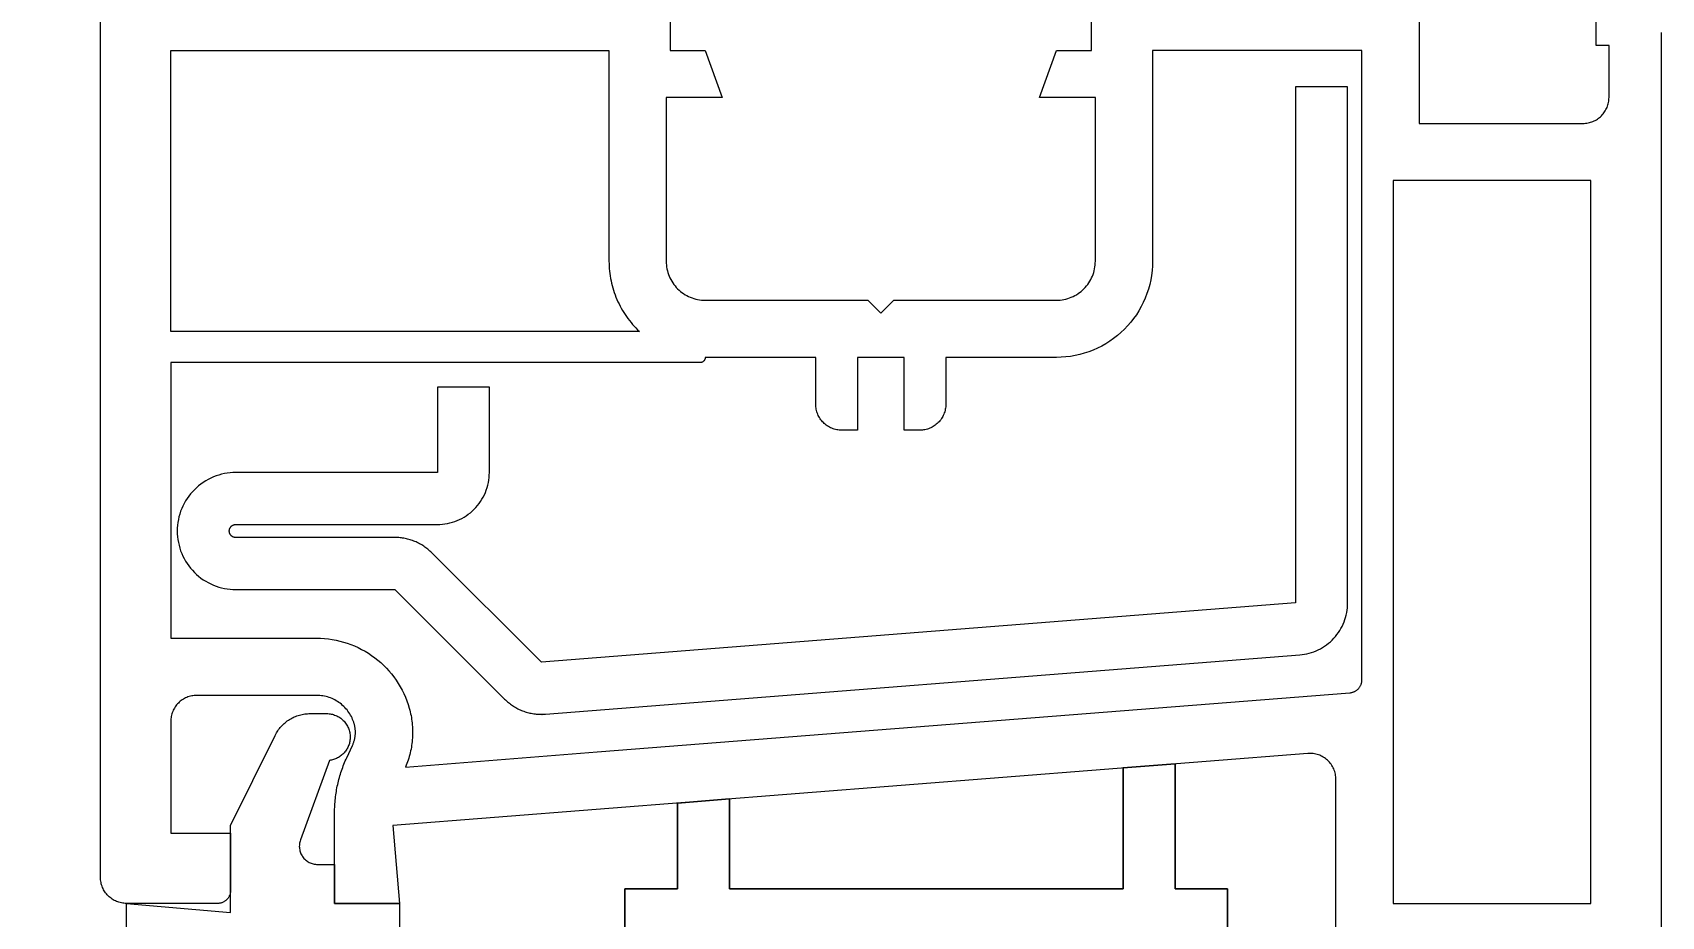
# Model space of a CAD drawing. Header units: centimetres. Extents: x 16433 to 114398, y -50094 to -12305.
# Drawn here: x 66729.38 to 66735.64, y -38608.21 to -38604.81 of the extents above; entities that cross this region are included whole.
import ezdxf

# ---------------------------------------------------------------- set-up
doc = ezdxf.new("R2010")
doc.units = ezdxf.units.CM
doc.header["$LTSCALE"] = 0.5
doc.layers.get('0').update_dxf_attribs({"linetype": 'CONTINUOUS'})
doc.layers.get('DEFPOINTS').update_dxf_attribs({"linetype": 'CONTINUOUS'})
doc.layers.add('0-Coupe A.3', color=7, linetype='CONTINUOUS')
doc.styles.add('Helvetica', font='')
doc.styles.get('Helvetica').set_extended_font_data('Helvetica')
doc.dimstyles.new('IS', dxfattribs={"dimtxt": 10.08724, "dimasz": 5.007446, "dimexe": 2, "dimexo": 10, "dimgap": 3, "dimtad": 1, "dimdec": 1, "dimtxsty": 'Helvetica', "dimblk": 'DOT', "dimblk1": 'DOT', "dimblk2": 'DOT', "dimcen": 0, "dimdle": 10, "dimazin": 0, "dimtfac": 0.8, "dimtdec": 1, "dimtix": 1, "dimtmove": 0, "dimatfit": 0, "dimldrblk": 'VW_FILLEDARROW-1', "dimfxl": 10, "dimfxlon": 1, "dimfrac": 2, "dimtolj": 1, "dimarcsym": 0})

# ---------------------------------------------------------------- blocks, each defined once
blk = doc.blocks.new('_DOT')
at = {"color": 0, "linetype": 'ByBlock', "lineweight": -2}
blk.add_line((-0.5, 0), (-1, 0), dxfattribs=at)
at = {"color": 0, "linetype": 'ByBlock', "const_width": 0.5}
blk.add_lwpolyline([(-0.25, 0, 1), (0.25, 0, 1)], format="xyb", close=True, dxfattribs=at)
blk = doc.blocks.new('*D3404')
at = {"layer": '0-Coupe A.3', "color": 0, "linetype": 'Continuous', "lineweight": -2, "transparency": 16777216}
for p, q in [((66681.6511, -38608.3763), (66669.6511, -38608.3763)), ((66671.6511, -38818.2969), (66671.6511, -38613.3838)), ((66681.6511, -38823.3044), (66669.6511, -38823.3044))]:
    blk.add_line(p, q, dxfattribs=at)
at = {"layer": 'DEFPOINTS', "color": 0, "linetype": 'Continuous', "transparency": 16777216}
for p in [(66671.6511, -38608.3763), (66750.4511, -38608.3763), (66707.1511, -38823.3044)]:
    blk.add_point(p, dxfattribs=at)
at = {"layer": '0-Coupe A.3', "color": 0, "linetype": 'Continuous', "lineweight": -2, "transparency": 16777216, "xscale": 5.007446289062499, "yscale": 5.007446289062499, "zscale": 5.007446289062499}
for p, rotation in [((66671.6511, -38608.3763), 90), ((66671.6511, -38823.3044), 270)]:
    blk.add_blockref('_DOT', p, dxfattribs=dict(at, rotation=rotation))
at = {"layer": '0-Coupe A.3', "color": 0, "linetype": 'Continuous', "lineweight": 13, "transparency": 16777216, "insert": (66664.8684, -38715.8404), "char_height": 7.56543, "attachment_point": 5, "rotation": 90, "style": 'Helvetica'}
blk.add_mtext('\\A1;215', dxfattribs=at)
blk = doc.blocks.new('VW_FILLEDARROW-1')
at = {"color": 0, "linetype": 'Continuous', "lineweight": 5, "flags": 128}
blk.add_lwpolyline([(-1.9969, 0.5351), (0, 0), (-1.9969, -0.5351)], close=True, dxfattribs=at)
blk = doc.blocks.new('Groupe-369-1')
at = {"color": 7, "linetype": 'Continuous', "lineweight": 5}
for points in [[(10410.5475, -46992.58, 0), (10410.7636, -46992.5391, 0), (10410.7661, -46992.5387, 0), (10410.7685, -46992.5384, 0), (10410.771, -46992.5382, 0), (10410.7734, -46992.5382, 0), (10410.7759, -46992.5383, 0), (10410.7783, -46992.5385, 0), (10410.7807, -46992.5388, 0), (10410.7832, -46992.5393, 0), (10410.7855, -46992.5398, 0), (10410.7879, -46992.5405, 0), (10410.7902, -46992.5413, 0), (10410.7925, -46992.5422, 0), (10410.7947, -46992.5432, 0), (10410.7969, -46992.5443, 0), (10410.7991, -46992.5456, 0), (10410.8011, -46992.5469, 0), (10410.8031, -46992.5483, 0), (10410.805, -46992.5499, 0), (10410.8069, -46992.5515, 0), (10410.8086, -46992.5532, 0), (10410.8103, -46992.555, 0), (10410.8119, -46992.5568, 0), (10410.8134, -46992.5588, 0), (10410.8148, -46992.5608, 0), (10410.8161, -46992.5629, 0), (10410.8173, -46992.565, 0), (10410.8183, -46992.5672, 0), (10410.8193, -46992.5695, 0), (10410.8202, -46992.5718, 0), (10410.8209, -46992.5741, 0), (10410.8216, -46992.5765, 0), (10410.8221, -46992.5789, 0), (10410.8872, -46992.9228, 0), (10410.888, -46992.9276, 0), (10410.8886, -46992.9325, 0), (10410.8889, -46992.9374, 0), (10410.8889, -46992.9423, 0), (10410.8888, -46992.9472, 0), (10410.8884, -46992.9521, 0), (10410.8877, -46992.957, 0), (10410.8868, -46992.9618, 0), (10410.8857, -46992.9666, 0), (10410.8844, -46992.9713, 0), (10410.8828, -46992.976, 0), (10410.881, -46992.9805, 0), (10410.879, -46992.985, 0), (10410.8767, -46992.9893, 0), (10410.8742, -46992.9936, 0), (10410.8716, -46992.9977, 0), (10410.8687, -46993.0017, 0), (10410.8657, -46993.0055, 0), (10410.8624, -46993.0092, 0), (10410.859, -46993.0128, 0), (10410.8554, -46993.0161, 0), (10410.8517, -46993.0193, 0), (10410.8478, -46993.0223, 0), (10410.8437, -46993.0251, 0), (10410.8396, -46993.0276, 0), (10410.8353, -46993.03, 0), (10410.8309, -46993.0322, 0), (10410.8264, -46993.0341, 0), (10410.8218, -46993.0359, 0), (10410.8171, -46993.0374, 0), (10410.8124, -46993.0386, 0), (10410.8076, -46993.0397, 0), (10405.6984, -46994.0072, 0)], [(10407.0594, -46991.5205, 0), (10407.2756, -46991.4796, 0), (10407.2506, -46991.3475, 0), (10407.4152, -46991.2496, 0), (10407.4552, -46991.4608, 0), (10408.0742, -46991.3436, 0), (10408.0814, -46991.3421, 0), (10408.0886, -46991.3402, 0), (10408.0956, -46991.3379, 0), (10408.1025, -46991.3353, 0), (10408.1092, -46991.3324, 0), (10408.1158, -46991.3292, 0), (10408.1223, -46991.3256, 0), (10408.1285, -46991.3217, 0), (10408.1346, -46991.3175, 0), (10408.1404, -46991.3131, 0), (10408.146, -46991.3083, 0), (10408.1514, -46991.3033, 0), (10408.1565, -46991.298, 0), (10408.1614, -46991.2925, 0), (10408.166, -46991.2867, 0), (10408.1703, -46991.2807, 0), (10408.1743, -46991.2745, 0), (10408.178, -46991.2682, 0), (10408.1813, -46991.2616, 0), (10408.1844, -46991.2549, 0), (10408.1871, -46991.2481, 0), (10408.1895, -46991.2411, 0), (10408.1915, -46991.234, 0), (10408.1932, -46991.2269, 0), (10408.1945, -46991.2196, 0), (10408.1955, -46991.2123, 0), (10408.1961, -46991.205, 0), (10408.1963, -46991.1976, 0), (10408.1962, -46991.1903, 0), (10408.1957, -46991.1829, 0), (10408.1949, -46991.1756, 0), (10408.1937, -46991.1683, 0), (10408.0774, -46990.5542, 0), (10408.1172, -46990.4958, 0), (10408.0588, -46990.456, 0), (10407.9425, -46989.8419, 0), (10407.941, -46989.8347, 0), (10407.9391, -46989.8276, 0), (10407.9368, -46989.8206, 0), (10407.9342, -46989.8137, 0), (10407.9313, -46989.8069, 0), (10407.9281, -46989.8003, 0), (10407.9245, -46989.7939, 0), (10407.9206, -46989.7876, 0), (10407.9164, -46989.7816, 0), (10407.912, -46989.7757, 0), (10407.9072, -46989.7701, 0), (10407.9022, -46989.7647, 0), (10407.8969, -46989.7596, 0), (10407.8914, -46989.7547, 0), (10407.8856, -46989.7502, 0), (10407.8796, -46989.7459, 0), (10407.8734, -46989.7419, 0), (10407.8671, -46989.7382, 0), (10407.8605, -46989.7348, 0), (10407.8538, -46989.7318, 0), (10407.847, -46989.7291, 0), (10407.84, -46989.7267, 0), (10407.8329, -46989.7247, 0), (10407.8257, -46989.723, 0), (10407.8185, -46989.7217, 0), (10407.8112, -46989.7207, 0), (10407.8039, -46989.7201, 0), (10407.7965, -46989.7198, 0), (10407.7892, -46989.7199, 0), (10407.7818, -46989.7204, 0), (10407.7745, -46989.7212, 0), (10407.7672, -46989.7224, 0), (10407.1482, -46989.8397, 0), (10407.1882, -46990.0509, 0), (10406.9992, -46990.02, 0), (10406.9742, -46989.8879, 0), (10406.758, -46989.9288, 0)], [(10406.6218, -46988.6722, 0), (10407.0148, -46988.5978, 0), (10406.8976, -46987.9788, 0), (10406.8966, -46987.974, 0), (10406.8953, -46987.9693, 0), (10406.8938, -46987.9646, 0), (10406.8921, -46987.96, 0), (10406.8901, -46987.9555, 0), (10406.888, -46987.9511, 0), (10406.8856, -46987.9468, 0), (10406.883, -46987.9426, 0), (10406.8802, -46987.9386, 0), (10406.8772, -46987.9347, 0), (10406.8741, -46987.9309, 0), (10406.8707, -46987.9274, 0), (10406.8672, -46987.9239, 0), (10406.8635, -46987.9207, 0), (10406.8596, -46987.9176, 0), (10406.8557, -46987.9148, 0), (10406.8515, -46987.9121, 0), (10406.8473, -46987.9097, 0), (10406.8429, -46987.9074, 0), (10406.8385, -46987.9054, 0), (10406.8339, -46987.9036, 0), (10406.8292, -46987.902, 0), (10406.8245, -46987.9006, 0), (10406.8198, -46987.8995, 0), (10406.8149, -46987.8986, 0), (10406.8101, -46987.898, 0), (10406.8052, -46987.8976, 0), (10406.8003, -46987.8974, 0), (10406.7954, -46987.8975, 0), (10406.7905, -46987.8978, 0), (10406.7856, -46987.8984, 0), (10406.7807, -46987.8992, 0), (10406.5842, -46987.9364, 0), (10406.5935, -46987.9855, 0), (10406.4462, -46988.0134, 0)], [(10406.4979, -46987.7492, 0), (10407.333, -46987.591, 0), (10411.2746, -46986.8446, 0)], [(10411.0536, -46988.1586, 0), (10409.5531, -46988.4428, 0), (10409.5481, -46988.4439, 0), (10409.5431, -46988.4452, 0), (10409.5382, -46988.4468, 0), (10409.5334, -46988.4487, 0), (10409.5287, -46988.4508, 0), (10409.5241, -46988.4531, 0), (10409.5196, -46988.4557, 0), (10409.5153, -46988.4585, 0), (10409.5111, -46988.4615, 0), (10409.5071, -46988.4647, 0), (10409.5032, -46988.4682, 0), (10409.4996, -46988.4718, 0), (10409.4961, -46988.4756, 0), (10409.4928, -46988.4796, 0), (10409.4898, -46988.4837, 0), (10409.4869, -46988.488, 0), (10409.4843, -46988.4925, 0), (10409.4819, -46988.497, 0), (10409.4798, -46988.5017, 0), (10409.4779, -46988.5065, 0), (10409.4762, -46988.5114, 0), (10409.4748, -46988.5163, 0), (10409.4737, -46988.5214, 0), (10409.4728, -46988.5264, 0), (10409.4722, -46988.5316, 0), (10409.4718, -46988.5367, 0), (10409.4717, -46988.5418, 0), (10409.4719, -46988.547, 0), (10409.4723, -46988.5521, 0), (10409.473, -46988.5572, 0), (10409.474, -46988.5623, 0), (10409.4752, -46988.5673, 0), (10410.402, -46991.9727, 0), (10410.6918, -46991.8911, 0), (10410.7383, -46992.1368, 0), (10410.3953, -46992.2017, 0), (10410.3886, -46992.203, 0), (10410.3819, -46992.2041, 0), (10410.3751, -46992.2051, 0), (10410.3684, -46992.2061, 0), (10410.3616, -46992.2069, 0), (10410.3548, -46992.2077, 0), (10410.348, -46992.2084, 0), (10410.3413, -46992.2089, 0), (10410.3345, -46992.2094, 0), (10410.3277, -46992.2098, 0), (10410.3208, -46992.2101, 0), (10410.314, -46992.2103, 0), (10410.3072, -46992.2104, 0), (10410.3004, -46992.2105, 0), (10410.2936, -46992.2104, 0), (10410.2868, -46992.2102, 0), (10410.2799, -46992.21, 0), (10410.2731, -46992.2096, 0), (10410.2663, -46992.2092, 0), (10410.2595, -46992.2086, 0), (10410.2527, -46992.208, 0), (10410.246, -46992.2073, 0), (10410.2392, -46992.2065, 0), (10410.2324, -46992.2056, 0), (10410.2257, -46992.2046, 0), (10410.219, -46992.2035, 0), (10410.2123, -46992.2023, 0), (10410.2056, -46992.201, 0), (10410.1989, -46992.1997, 0), (10410.1922, -46992.1982, 0), (10410.1856, -46992.1967, 0), (10410.179, -46992.195, 0), (10410.1287, -46992.1822, 0), (10410.1261, -46992.1816, 0), (10410.1235, -46992.181, 0), (10410.1209, -46992.1805, 0), (10410.1183, -46992.1801, 0), (10410.1156, -46992.1797, 0), (10410.113, -46992.1793, 0), (10410.1103, -46992.1791, 0), (10410.1077, -46992.1788, 0), (10410.105, -46992.1787, 0), (10410.1023, -46992.1786, 0), (10410.0997, -46992.1785, 0), (10410.097, -46992.1785, 0), (10410.0943, -46992.1786, 0), (10410.0916, -46992.1788, 0), (10410.089, -46992.179, 0), (10410.0863, -46992.1792, 0), (10410.0837, -46992.1795, 0), (10410.081, -46992.1799, 0), (10410.0784, -46992.1803, 0), (10410.0758, -46992.1808, 0), (10410.0732, -46992.1814, 0), (10410.0706, -46992.182, 0), (10410.068, -46992.1826, 0), (10410.0654, -46992.1834, 0), (10410.0629, -46992.1841, 0), (10410.0603, -46992.185, 0), (10410.0578, -46992.1859, 0), (10410.0553, -46992.1868, 0), (10410.0528, -46992.1878, 0), (10410.0504, -46992.1889, 0), (10410.048, -46992.19, 0), (10410.0455, -46992.1912, 0), (10410.0402, -46992.194, 0), (10410.0349, -46992.197, 0), (10410.0298, -46992.2003, 0), (10410.0248, -46992.2037, 0), (10410.0199, -46992.2073, 0), (10410.0152, -46992.2112, 0), (10410.0107, -46992.2152, 0), (10410.0063, -46992.2194, 0), (10410.0021, -46992.2238, 0), (10409.9981, -46992.2284, 0), (10409.9943, -46992.2331, 0), (10409.9906, -46992.2379, 0), (10409.9872, -46992.2429, 0), (10409.984, -46992.2481, 0), (10409.9809, -46992.2533, 0), (10409.9781, -46992.2587, 0), (10409.9755, -46992.2642, 0), (10409.9732, -46992.2698, 0), (10409.9711, -46992.2755, 0), (10409.9691, -46992.2813, 0), (10409.9675, -46992.2871, 0), (10409.9661, -46992.293, 0), (10409.9649, -46992.2989, 0), (10409.9639, -46992.3049, 0), (10409.9632, -46992.311, 0), (10409.9627, -46992.317, 0), (10409.9625, -46992.3231, 0), (10409.9626, -46992.3292, 0), (10409.9628, -46992.3352, 0), (10409.9634, -46992.3413, 0), (10409.9641, -46992.3473, 0), (10409.9651, -46992.3533, 0), (10410.0509, -46992.8064, 0), (10410.052, -46992.8112, 0), (10410.0532, -46992.8159, 0), (10410.0547, -46992.8206, 0), (10410.0565, -46992.8252, 0), (10410.0584, -46992.8297, 0), (10410.0606, -46992.8341, 0), (10410.0629, -46992.8384, 0), (10410.0655, -46992.8425, 0), (10410.0683, -46992.8466, 0), (10410.0713, -46992.8505, 0), (10410.0745, -46992.8542, 0), (10410.0778, -46992.8578, 0), (10410.0814, -46992.8612, 0), (10410.085, -46992.8645, 0), (10410.0889, -46992.8675, 0), (10410.0929, -46992.8704, 0), (10410.097, -46992.8731, 0), (10410.1012, -46992.8755, 0), (10410.1056, -46992.8778, 0), (10410.1101, -46992.8798, 0), (10410.1146, -46992.8816, 0), (10410.1193, -46992.8832, 0), (10410.124, -46992.8845, 0), (10410.1288, -46992.8857, 0), (10410.1336, -46992.8865, 0), (10410.1385, -46992.8872, 0), (10410.1434, -46992.8876, 0), (10410.1483, -46992.8878, 0), (10410.1532, -46992.8877, 0), (10410.1581, -46992.8874, 0), (10410.163, -46992.8868, 0), (10410.1678, -46992.886, 0), (10410.5903, -46992.806, 0), (10410.5475, -46992.58, 0)], [(10408.5873, -46990.5595, 0), (10408.5881, -46990.5643, 0), (10408.5886, -46990.5692, 0), (10408.589, -46990.5741, 0), (10408.589, -46990.579, 0), (10408.5889, -46990.5839, 0), (10408.5885, -46990.5888, 0), (10408.5878, -46990.5937, 0), (10408.5869, -46990.5985, 0), (10408.5858, -46990.6033, 0), (10408.5845, -46990.608, 0), (10408.5829, -46990.6126, 0), (10408.5811, -46990.6172, 0), (10408.579, -46990.6217, 0), (10408.5768, -46990.626, 0), (10408.5743, -46990.6303, 0), (10408.5717, -46990.6344, 0), (10408.5688, -46990.6384, 0), (10408.5658, -46990.6422, 0), (10408.5625, -46990.6459, 0), (10408.5591, -46990.6494, 0), (10408.5555, -46990.6528, 0), (10408.5518, -46990.656, 0), (10408.5479, -46990.6589, 0), (10408.5438, -46990.6617, 0), (10408.5397, -46990.6643, 0), (10408.5354, -46990.6667, 0), (10408.531, -46990.6689, 0), (10408.5265, -46990.6708, 0), (10408.5219, -46990.6725, 0), (10408.5172, -46990.674, 0), (10408.5124, -46990.6753, 0), (10408.5076, -46990.6763, 0), (10408.3308, -46990.7098, 0), (10408.4099, -46991.1274, 0), (10408.4108, -46991.1272, 0), (10408.4118, -46991.1271, 0), (10408.4128, -46991.1271, 0), (10408.4138, -46991.127, 0), (10408.4148, -46991.1271, 0), (10408.4157, -46991.1272, 0), (10408.4167, -46991.1273, 0), (10408.4177, -46991.1275, 0), (10408.4186, -46991.1277, 0), (10408.4196, -46991.128, 0), (10408.4205, -46991.1283, 0), (10408.4214, -46991.1286, 0), (10408.4223, -46991.129, 0), (10408.4232, -46991.1295, 0), (10408.424, -46991.13, 0), (10408.4249, -46991.1305, 0), (10408.4257, -46991.1311, 0), (10408.4264, -46991.1317, 0), (10408.4272, -46991.1324, 0), (10408.4279, -46991.133, 0), (10408.4285, -46991.1338, 0), (10408.4292, -46991.1345, 0), (10408.4298, -46991.1353, 0), (10408.4303, -46991.1361, 0), (10408.4308, -46991.1369, 0), (10408.4313, -46991.1378, 0), (10408.4317, -46991.1387, 0), (10408.4321, -46991.1396, 0), (10408.4325, -46991.1405, 0), (10408.4328, -46991.1414, 0), (10408.433, -46991.1424, 0), (10408.4332, -46991.1433, 0), (10408.8119, -46993.1428, 0), (10409.8534, -46992.9456, 0), (10409.8255, -46992.7982, 0), (10409.7957, -46992.641, 0), (10409.749, -46992.3942, 0), (10409.7465, -46992.3795, 0), (10409.7446, -46992.3646, 0), (10409.7433, -46992.3497, 0), (10409.7426, -46992.3347, 0), (10409.7426, -46992.3197, 0), (10409.7431, -46992.3048, 0), (10409.7442, -46992.2898, 0), (10409.746, -46992.275, 0), (10409.7483, -46992.2602, 0), (10409.7512, -46992.2455, 0), (10409.7548, -46992.2309, 0), (10409.7589, -46992.2165, 0), (10409.7636, -46992.2023, 0), (10409.7688, -46992.1883, 0), (10409.7747, -46992.1745, 0), (10409.781, -46992.161, 0), (10409.788, -46992.1477, 0), (10409.7954, -46992.1347, 0), (10409.8034, -46992.122, 0), (10409.8119, -46992.1097, 0), (10409.8209, -46992.0977, 0), (10409.8303, -46992.0861, 0), (10409.8402, -46992.0749, 0), (10409.8506, -46992.0641, 0), (10409.8614, -46992.0537, 0), (10409.8726, -46992.0437, 0), (10409.8842, -46992.0342, 0), (10409.8961, -46992.0252, 0), (10409.9084, -46992.0167, 0), (10409.9211, -46992.0087, 0), (10409.9341, -46992.0012, 0), (10409.9473, -46991.9943, 0), (10409.9538, -46991.9911, 0), (10409.9604, -46991.9881, 0), (10409.967, -46991.9852, 0), (10409.9737, -46991.9825, 0), (10409.9804, -46991.9799, 0), (10409.9872, -46991.9775, 0), (10409.9941, -46991.9752, 0), (10410.001, -46991.973, 0), (10410.0079, -46991.971, 0), (10410.0149, -46991.9691, 0), (10410.0219, -46991.9674, 0), (10410.0289, -46991.9659, 0), (10410.036, -46991.9644, 0), (10410.0431, -46991.9632, 0), (10410.0503, -46991.9621, 0), (10410.0574, -46991.9611, 0), (10410.0646, -46991.9603, 0), (10410.0718, -46991.9596, 0), (10410.079, -46991.9591, 0), (10410.0862, -46991.9588, 0), (10410.0934, -46991.9586, 0), (10410.1006, -46991.9585, 0), (10410.1078, -46991.9586, 0), (10410.1151, -46991.9589, 0), (10410.1223, -46991.9593, 0), (10410.1295, -46991.9599, 0), (10410.1366, -46991.9606, 0), (10410.1438, -46991.9615, 0), (10410.151, -46991.9625, 0), (10410.1581, -46991.9637, 0), (10410.1652, -46991.965, 0), (10410.1723, -46991.9665, 0), (10409.978, -46991.2528, 0), (10409.2158, -46988.4518, 0), (10409.2151, -46988.4496, 0), (10409.2143, -46988.4474, 0), (10409.2135, -46988.4452, 0), (10409.2125, -46988.4431, 0), (10409.2114, -46988.441, 0), (10409.2103, -46988.439, 0), (10409.209, -46988.437, 0), (10409.2077, -46988.4351, 0), (10409.2062, -46988.4333, 0), (10409.2047, -46988.4315, 0), (10409.2031, -46988.4298, 0), (10409.2014, -46988.4282, 0), (10409.1997, -46988.4266, 0), (10409.1979, -46988.4252, 0), (10409.196, -46988.4238, 0), (10409.194, -46988.4225, 0), (10409.192, -46988.4213, 0), (10409.19, -46988.4202, 0), (10409.1879, -46988.4192, 0), (10409.1857, -46988.4184, 0), (10409.1835, -46988.4176, 0), (10409.1813, -46988.4169, 0), (10409.1791, -46988.4163, 0), (10409.1768, -46988.4158, 0), (10409.1745, -46988.4154, 0), (10409.1722, -46988.4151, 0), (10409.1698, -46988.415, 0), (10409.1675, -46988.4149, 0), (10409.1652, -46988.415, 0), (10409.1628, -46988.4151, 0), (10409.1605, -46988.4154, 0), (10409.1582, -46988.4158, 0), (10407.7337, -46988.6856, 0), (10406.7806, -46988.8661, 0), (10406.9304, -46989.657, 0), (10407.7263, -46989.5063, 0), (10407.7442, -46989.5033, 0), (10407.7623, -46989.5013, 0), (10407.7804, -46989.5001, 0), (10407.7985, -46989.4998, 0), (10407.8167, -46989.5004, 0), (10407.8348, -46989.502, 0), (10407.8528, -46989.5043, 0), (10407.8706, -46989.5076, 0), (10407.8883, -46989.5118, 0), (10407.9058, -46989.5168, 0), (10407.923, -46989.5226, 0), (10407.9399, -46989.5293, 0), (10407.9564, -46989.5368, 0), (10407.9725, -46989.5451, 0), (10407.9883, -46989.5542, 0), (10408.0035, -46989.5641, 0), (10408.0183, -46989.5747, 0), (10408.0325, -46989.586, 0), (10408.0461, -46989.598, 0), (10408.0592, -46989.6106, 0), (10408.0716, -46989.6239, 0), (10408.0833, -46989.6377, 0), (10408.0943, -46989.6522, 0), (10408.1047, -46989.6671, 0), (10408.1142, -46989.6825, 0), (10408.123, -46989.6984, 0), (10408.1311, -46989.7147, 0), (10408.1383, -46989.7314, 0), (10408.1446, -46989.7484, 0), (10408.1502, -46989.7657, 0), (10408.1549, -46989.7832, 0), (10408.1587, -46989.801, 0), (10408.2378, -46990.2186, 0), (10408.4146, -46990.1851, 0), (10408.4195, -46990.1843, 0), (10408.4243, -46990.1837, 0), (10408.4292, -46990.1834, 0), (10408.4341, -46990.1833, 0), (10408.439, -46990.1835, 0), (10408.4439, -46990.1839, 0), (10408.4488, -46990.1845, 0), (10408.4536, -46990.1854, 0), (10408.4584, -46990.1865, 0), (10408.4631, -46990.1879, 0), (10408.4678, -46990.1895, 0), (10408.4723, -46990.1913, 0), (10408.4768, -46990.1933, 0), (10408.4812, -46990.1956, 0), (10408.4854, -46990.198, 0), (10408.4895, -46990.2007, 0), (10408.4935, -46990.2035, 0), (10408.4974, -46990.2066, 0), (10408.5011, -46990.2098, 0), (10408.5046, -46990.2133, 0), (10408.5079, -46990.2168, 0), (10408.5111, -46990.2206, 0), (10408.5141, -46990.2245, 0), (10408.5169, -46990.2285, 0), (10408.5195, -46990.2327, 0), (10408.5218, -46990.237, 0), (10408.524, -46990.2414, 0), (10408.526, -46990.2459, 0), (10408.5277, -46990.2505, 0), (10408.5292, -46990.2552, 0), (10408.5304, -46990.2599, 0), (10408.5315, -46990.2647, 0), (10408.5426, -46990.3237, 0), (10408.2675, -46990.3758, 0), (10408.301, -46990.5526, 0), (10408.5761, -46990.5005, 0), (10408.5873, -46990.5595, 0)], [(10409.8723, -46991.4757, 0), (10409.1085, -46988.6688, 0), (10409.1058, -46988.6598, 0), (10409.1027, -46988.651, 0), (10409.0992, -46988.6424, 0), (10409.0954, -46988.6339, 0), (10409.0911, -46988.6256, 0), (10409.0864, -46988.6175, 0), (10409.0814, -46988.6097, 0), (10409.076, -46988.6021, 0), (10409.0703, -46988.5947, 0), (10409.0642, -46988.5876, 0), (10409.0578, -46988.5808, 0), (10409.0511, -46988.5744, 0), (10409.0441, -46988.5682, 0), (10409.0369, -46988.5624, 0), (10409.0293, -46988.5569, 0), (10409.0215, -46988.5517, 0), (10409.0135, -46988.547, 0), (10409.0053, -46988.5426, 0), (10408.9969, -46988.5386, 0), (10408.9882, -46988.535, 0), (10408.9795, -46988.5318, 0), (10408.9706, -46988.529, 0), (10408.9616, -46988.5267, 0), (10408.9524, -46988.5247, 0), (10408.9432, -46988.5232, 0), (10408.934, -46988.5222, 0), (10408.9247, -46988.5215, 0), (10408.9153, -46988.5213, 0), (10408.906, -46988.5215, 0), (10408.8967, -46988.5222, 0), (10408.8875, -46988.5233, 0), (10408.8783, -46988.5248, 0), (10406.9278, -46988.8942, 0), (10406.965, -46989.0907, 0), (10408.9155, -46988.7213, 0), (10409.6793, -46991.5282, 0), (10409.3437, -46992.0207, 0), (10409.341, -46992.0248, 0), (10409.3384, -46992.0289, 0), (10409.3358, -46992.0331, 0), (10409.3334, -46992.0374, 0), (10409.3311, -46992.0417, 0), (10409.3289, -46992.0461, 0), (10409.3269, -46992.0506, 0), (10409.3249, -46992.0551, 0), (10409.323, -46992.0596, 0), (10409.3213, -46992.0642, 0), (10409.3196, -46992.0688, 0), (10409.3181, -46992.0735, 0), (10409.3167, -46992.0782, 0), (10409.3154, -46992.0829, 0), (10409.3142, -46992.0877, 0), (10409.3132, -46992.0925, 0), (10409.3122, -46992.0973, 0), (10409.3114, -46992.1021, 0), (10409.3107, -46992.107, 0), (10409.3101, -46992.1119, 0), (10409.3096, -46992.1168, 0), (10409.3093, -46992.1217, 0), (10409.3091, -46992.1266, 0), (10409.309, -46992.1315, 0), (10409.309, -46992.1364, 0), (10409.3091, -46992.1413, 0), (10409.3094, -46992.1462, 0), (10409.3097, -46992.1511, 0), (10409.3102, -46992.156, 0), (10409.3108, -46992.1608, 0), (10409.3116, -46992.1657, 0), (10409.3124, -46992.1705, 0), (10409.4263, -46992.772, 0), (10409.4265, -46992.7732, 0), (10409.4267, -46992.7744, 0), (10409.4268, -46992.7756, 0), (10409.4268, -46992.7769, 0), (10409.4267, -46992.7781, 0), (10409.4266, -46992.7793, 0), (10409.4265, -46992.7805, 0), (10409.4263, -46992.7817, 0), (10409.426, -46992.7829, 0), (10409.4256, -46992.7841, 0), (10409.4252, -46992.7853, 0), (10409.4248, -46992.7864, 0), (10409.4243, -46992.7875, 0), (10409.4237, -46992.7886, 0), (10409.4231, -46992.7897, 0), (10409.4224, -46992.7907, 0), (10409.4217, -46992.7917, 0), (10409.421, -46992.7927, 0), (10409.4201, -46992.7936, 0), (10409.4193, -46992.7945, 0), (10409.4184, -46992.7953, 0), (10409.4175, -46992.7961, 0), (10409.4165, -46992.7969, 0), (10409.4155, -46992.7975, 0), (10409.4144, -46992.7982, 0), (10409.4134, -46992.7988, 0), (10409.4123, -46992.7993, 0), (10409.4111, -46992.7998, 0), (10409.41, -46992.8002, 0), (10409.4088, -46992.8006, 0), (10409.4076, -46992.8009, 0), (10409.4064, -46992.8012, 0), (10409.4052, -46992.8014, 0), (10409.404, -46992.8015, 0), (10409.4028, -46992.8016, 0), (10409.4015, -46992.8016, 0), (10409.4003, -46992.8016, 0), (10409.3991, -46992.8015, 0), (10409.3979, -46992.8013, 0), (10409.3967, -46992.8011, 0), (10409.3955, -46992.8008, 0), (10409.3943, -46992.8005, 0), (10409.3931, -46992.8001, 0), (10409.392, -46992.7996, 0), (10409.3909, -46992.7991, 0), (10409.3898, -46992.7986, 0), (10409.3887, -46992.798, 0), (10409.3877, -46992.7973, 0), (10409.3867, -46992.7966, 0), (10409.3857, -46992.7958, 0), (10409.3848, -46992.795, 0), (10409.3839, -46992.7941, 0), (10409.3831, -46992.7933, 0), (10409.3823, -46992.7923, 0), (10409.3816, -46992.7913, 0), (10409.3809, -46992.7903, 0), (10409.3802, -46992.7893, 0), (10409.3796, -46992.7882, 0), (10409.3791, -46992.7871, 0), (10409.3786, -46992.786, 0), (10409.3782, -46992.7848, 0), (10409.3778, -46992.7837, 0), (10409.3775, -46992.7825, 0), (10409.3772, -46992.7813, 0), (10409.233, -46992.0198, 0), (10409.2309, -46992.0102, 0), (10409.2284, -46992.0007, 0), (10409.2254, -46991.9914, 0), (10409.222, -46991.9822, 0), (10409.2181, -46991.9732, 0), (10409.2137, -46991.9644, 0), (10409.209, -46991.9558, 0), (10409.2038, -46991.9475, 0), (10409.1982, -46991.9394, 0), (10409.1923, -46991.9316, 0), (10409.1859, -46991.9241, 0), (10409.1792, -46991.9169, 0), (10409.1722, -46991.9101, 0), (10409.1648, -46991.9036, 0), (10409.1571, -46991.8975, 0), (10409.1491, -46991.8918, 0), (10409.1409, -46991.8864, 0), (10409.1324, -46991.8815, 0), (10409.1237, -46991.877, 0), (10409.1147, -46991.873, 0), (10409.1056, -46991.8694, 0), (10409.0963, -46991.8662, 0), (10409.0869, -46991.8635, 0), (10409.0773, -46991.8612, 0), (10409.0677, -46991.8595, 0), (10409.0579, -46991.8582, 0), (10409.0482, -46991.8574, 0), (10409.0383, -46991.857, 0), (10409.0285, -46991.8572, 0), (10409.0187, -46991.8578, 0), (10409.009, -46991.8589, 0), (10408.9993, -46991.8605, 0), (10408.6766, -46991.9216, 0), (10408.7138, -46992.1181, 0), (10409.0365, -46992.057, 0), (10409.1807, -46992.8185, 0), (10409.183, -46992.8293, 0), (10409.1859, -46992.84, 0), (10409.1892, -46992.8505, 0), (10409.1931, -46992.8608, 0), (10409.1975, -46992.871, 0), (10409.2024, -46992.8809, 0), (10409.2077, -46992.8905, 0), (10409.2136, -46992.8999, 0), (10409.2198, -46992.909, 0), (10409.2265, -46992.9178, 0), (10409.2337, -46992.9262, 0), (10409.2412, -46992.9343, 0), (10409.2492, -46992.942, 0), (10409.2574, -46992.9492, 0), (10409.2661, -46992.9561, 0), (10409.2751, -46992.9626, 0), (10409.2843, -46992.9686, 0), (10409.2939, -46992.9741, 0), (10409.3037, -46992.9791, 0), (10409.3138, -46992.9837, 0), (10409.324, -46992.9878, 0), (10409.3345, -46992.9913, 0), (10409.3451, -46992.9944, 0), (10409.3559, -46992.9969, 0), (10409.3667, -46992.9989, 0), (10409.3777, -46993.0003, 0), (10409.3887, -46993.0013, 0), (10409.3997, -46993.0016, 0), (10409.4108, -46993.0015, 0), (10409.4218, -46993.0007, 0), (10409.4327, -46992.9995, 0), (10409.4436, -46992.9977, 0), (10409.4544, -46992.9954, 0), (10409.4651, -46992.9925, 0), (10409.4756, -46992.9892, 0), (10409.486, -46992.9853, 0), (10409.4961, -46992.9809, 0), (10409.506, -46992.976, 0), (10409.5157, -46992.9707, 0), (10409.5251, -46992.9649, 0), (10409.5341, -46992.9586, 0), (10409.5429, -46992.9519, 0), (10409.5513, -46992.9447, 0), (10409.5594, -46992.9372, 0), (10409.5671, -46992.9293, 0), (10409.5744, -46992.921, 0), (10409.5813, -46992.9123, 0), (10409.5877, -46992.9034, 0), (10409.5937, -46992.8941, 0), (10409.5992, -46992.8845, 0), (10409.6043, -46992.8747, 0), (10409.6089, -46992.8646, 0), (10409.6129, -46992.8544, 0), (10409.6165, -46992.8439, 0), (10409.6195, -46992.8333, 0), (10409.622, -46992.8226, 0), (10409.624, -46992.8117, 0), (10409.6255, -46992.8007, 0), (10409.6264, -46992.7897, 0), (10409.6268, -46992.7787, 0), (10409.6266, -46992.7677, 0), (10409.6259, -46992.7566, 0), (10409.6246, -46992.7457, 0), (10409.6229, -46992.7348, 0), (10409.5089, -46992.1333, 0), (10409.8446, -46991.6408, 0), (10409.8473, -46991.6367, 0), (10409.8499, -46991.6326, 0), (10409.8524, -46991.6284, 0), (10409.8548, -46991.6241, 0), (10409.8571, -46991.6197, 0), (10409.8593, -46991.6154, 0), (10409.8614, -46991.6109, 0), (10409.8634, -46991.6064, 0), (10409.8653, -46991.6019, 0), (10409.867, -46991.5973, 0), (10409.8686, -46991.5927, 0), (10409.8702, -46991.588, 0), (10409.8716, -46991.5833, 0), (10409.8729, -46991.5786, 0), (10409.8741, -46991.5738, 0), (10409.8751, -46991.569, 0), (10409.8761, -46991.5642, 0), (10409.8769, -46991.5594, 0), (10409.8776, -46991.5545, 0), (10409.8782, -46991.5496, 0), (10409.8786, -46991.5447, 0), (10409.879, -46991.5398, 0), (10409.8792, -46991.5349, 0), (10409.8793, -46991.53, 0), (10409.8793, -46991.5251, 0), (10409.8792, -46991.5202, 0), (10409.8789, -46991.5153, 0), (10409.8785, -46991.5104, 0), (10409.878, -46991.5055, 0), (10409.8774, -46991.5007, 0), (10409.8767, -46991.4958, 0), (10409.8758, -46991.491, 0), (10409.8757, -46991.4905, 0), (10409.8756, -46991.49, 0), (10409.8756, -46991.4895, 0), (10409.8755, -46991.489, 0), (10409.8754, -46991.4886, 0), (10409.8753, -46991.4881, 0), (10409.8752, -46991.4876, 0), (10409.8751, -46991.4871, 0), (10409.875, -46991.4866, 0), (10409.8749, -46991.4862, 0), (10409.8748, -46991.4857, 0), (10409.8747, -46991.4852, 0), (10409.8745, -46991.4847, 0), (10409.8744, -46991.4842, 0), (10409.8743, -46991.4838, 0), (10409.8742, -46991.4833, 0), (10409.8741, -46991.4828, 0), (10409.874, -46991.4823, 0), (10409.8739, -46991.4819, 0), (10409.8738, -46991.4814, 0), (10409.8737, -46991.4809, 0), (10409.8735, -46991.4804, 0), (10409.8734, -46991.4799, 0), (10409.8733, -46991.4795, 0), (10409.8732, -46991.479, 0), (10409.8731, -46991.4785, 0), (10409.8729, -46991.478, 0), (10409.8728, -46991.4776, 0), (10409.8727, -46991.4771, 0), (10409.8726, -46991.4766, 0), (10409.8724, -46991.4761, 0), (10409.8723, -46991.4757, 0)], [(10410.2408, -46988.7364, 0), (10410.0443, -46988.7736, 0), (10410.0818, -46988.9716, 0), (10409.6094, -46989.061, 0), (10409.6621, -46989.2546, 0), (10410.119, -46989.1681, 0), (10410.4008, -46990.6558, 0), (10410.0612, -46990.7201, 0), (10410.1139, -46990.9137, 0), (10410.438, -46990.8523, 0), (10410.4755, -46991.0503, 0), (10410.672, -46991.013, 0), (10410.2408, -46988.7364, 0)], [(10410.0443, -46988.7736, 0), (10410.2408, -46988.7364, 0)], [(10410.0818, -46988.9716, 0), (10410.0443, -46988.7736, 0)], [(10409.6094, -46989.061, 0), (10410.0818, -46988.9716, 0)], [(10409.6621, -46989.2546, 0), (10409.6094, -46989.061, 0)], [(10410.119, -46989.1681, 0), (10409.6621, -46989.2546, 0)], [(10410.4008, -46990.6558, 0), (10410.119, -46989.1681, 0)], [(10410.0612, -46990.7201, 0), (10410.4008, -46990.6558, 0)], [(10410.1139, -46990.9137, 0), (10410.0612, -46990.7201, 0)], [(10410.438, -46990.8523, 0), (10410.1139, -46990.9137, 0)], [(10410.4755, -46991.0503, 0), (10410.438, -46990.8523, 0)], [(10410.0267, -46992.3024, 0), (10410.026, -46992.298, 0), (10410.0255, -46992.2936, 0), (10410.0252, -46992.2892, 0), (10410.0252, -46992.2847, 0), (10410.0253, -46992.2803, 0), (10410.0257, -46992.2759, 0), (10410.0263, -46992.2715, 0), (10410.0271, -46992.2671, 0), (10410.0281, -46992.2628, 0), (10410.0293, -46992.2586, 0), (10410.0307, -46992.2544, 0), (10410.0324, -46992.2502, 0), (10410.0342, -46992.2462, 0), (10410.0362, -46992.2423, 0), (10410.0384, -46992.2384, 0), (10410.0408, -46992.2347, 0), (10410.0434, -46992.2311, 0), (10410.0462, -46992.2276, 0), (10410.0491, -46992.2243, 0), (10410.0522, -46992.2211, 0), (10410.0554, -46992.2181, 0), (10410.0588, -46992.2152, 0), (10410.0623, -46992.2125, 0), (10410.066, -46992.21, 0), (10410.0697, -46992.2077, 0), (10410.0736, -46992.2055, 0), (10410.0776, -46992.2036, 0), (10410.0817, -46992.2018, 0), (10410.0858, -46992.2003, 0), (10410.09, -46992.1989, 0), (10410.0943, -46992.1978, 0), (10410.0986, -46992.1968, 0), (10410.1027, -46992.1962, 0), (10410.1068, -46992.1957, 0), (10410.1109, -46992.1954, 0), (10410.115, -46992.1953, 0), (10410.1191, -46992.1953, 0), (10410.1232, -46992.1956, 0), (10410.1273, -46992.196, 0), (10410.1313, -46992.1967, 0), (10410.1354, -46992.1975, 0), (10410.1394, -46992.1985, 0), (10410.1433, -46992.1997, 0), (10410.1472, -46992.201, 0), (10410.151, -46992.2026, 0), (10410.1547, -46992.2043, 0), (10410.1584, -46992.2061, 0), (10410.162, -46992.2082, 0), (10410.1654, -46992.2104, 0), (10410.1688, -46992.2127, 0), (10410.1721, -46992.2152, 0), (10410.1752, -46992.2179, 0), (10410.1782, -46992.2207, 0), (10410.1811, -46992.2236, 0), (10410.1839, -46992.2266, 0), (10410.1865, -46992.2298, 0), (10410.1889, -46992.2331, 0), (10410.1912, -46992.2365, 0), (10410.1934, -46992.24, 0), (10410.1954, -46992.2436, 0), (10410.1972, -46992.2473, 0), (10410.1989, -46992.251, 0), (10410.2004, -46992.2549, 0), (10410.2017, -46992.2588, 0), (10410.5231, -46992.3113, 0), (10410.5273, -46992.3118, 0), (10410.5315, -46992.3121, 0), (10410.5357, -46992.3122, 0), (10410.5399, -46992.312, 0), (10410.544, -46992.3115, 0), (10410.5482, -46992.3108, 0), (10410.5523, -46992.3099, 0), (10410.5563, -46992.3087, 0), (10410.5602, -46992.3072, 0), (10410.5641, -46992.3056, 0), (10410.5678, -46992.3037, 0), (10410.5715, -46992.3016, 0), (10410.575, -46992.2992, 0), (10410.5783, -46992.2967, 0), (10410.5815, -46992.294, 0), (10410.5845, -46992.291, 0), (10410.5874, -46992.2879, 0), (10410.59, -46992.2847, 0), (10410.5925, -46992.2813, 0), (10410.5947, -46992.2777, 0), (10410.5967, -46992.274, 0), (10410.5985, -46992.2703, 0), (10410.6001, -46992.2664, 0), (10410.6014, -46992.2624, 0), (10410.6025, -46992.2583, 0), (10410.6034, -46992.2542, 0), (10410.604, -46992.2501, 0), (10410.6043, -46992.2459, 0), (10410.6044, -46992.2417, 0), (10410.6042, -46992.2375, 0), (10410.6038, -46992.2333, 0), (10410.6032, -46992.2291, 0), (10410.591, -46992.1647, 0), (10410.7383, -46992.1368, 0), (10410.6918, -46991.8911, 0), (10411.3305, -46991.7702, 0)], [(10411.3785, -46992.8298, 0), (10410.8872, -46992.9228, 0), (10410.8472, -46992.5233, 0), (10410.518, -46992.5856, 0), (10410.1457, -46992.4817, 0), (10410.1407, -46992.4803, 0), (10410.1358, -46992.4786, 0), (10410.1309, -46992.4768, 0), (10410.1261, -46992.4748, 0), (10410.1213, -46992.4726, 0), (10410.1167, -46992.4703, 0), (10410.1121, -46992.4678, 0), (10410.1076, -46992.4651, 0), (10410.1032, -46992.4623, 0), (10410.0989, -46992.4594, 0), (10410.0947, -46992.4563, 0), (10410.0907, -46992.453, 0), (10410.0867, -46992.4497, 0), (10410.0828, -46992.4461, 0), (10410.0791, -46992.4425, 0), (10410.0755, -46992.4387, 0), (10410.0721, -46992.4348, 0), (10410.0688, -46992.4308, 0), (10410.0656, -46992.4267, 0), (10410.0625, -46992.4224, 0), (10410.0597, -46992.4181, 0), (10410.0569, -46992.4137, 0), (10410.0544, -46992.4091, 0), (10410.0519, -46992.4045, 0), (10410.0497, -46992.3998, 0), (10410.0476, -46992.3951, 0), (10410.0457, -46992.3902, 0), (10410.0439, -46992.3853, 0), (10410.0423, -46992.3803, 0), (10410.0409, -46992.3753, 0), (10410.0397, -46992.3703, 0), (10410.0386, -46992.3652, 0), (10410.0267, -46992.3024, 0)], [(10410.672, -46991.013, 0), (10410.4755, -46991.0503, 0)], [(10407.6329, -46993.3661, 0), (10407.3193, -46991.7105, 0), (10408.1152, -46991.5598, 0), (10408.1244, -46991.5579, 0), (10408.1337, -46991.5558, 0), (10408.1428, -46991.5534, 0), (10408.1519, -46991.5509, 0), (10408.161, -46991.548, 0), (10408.1699, -46991.545, 0), (10408.1788, -46991.5417, 0), (10408.1876, -46991.5382, 0), (10408.1963, -46991.5345, 0), (10408.2049, -46991.5306, 0), (10408.2133, -46991.5264, 0), (10408.2217, -46991.522, 0), (10408.23, -46991.5174, 0), (10408.2381, -46991.5126, 0), (10408.2462, -46991.5076, 0), (10408.2541, -46991.5024, 0), (10408.2618, -46991.497, 0), (10408.2694, -46991.4914, 0), (10408.2769, -46991.4856, 0), (10408.2842, -46991.4796, 0), (10408.2914, -46991.4735, 0), (10408.2984, -46991.4671, 0), (10408.3052, -46991.4606, 0), (10408.3119, -46991.4539, 0), (10408.3184, -46991.447, 0), (10408.3247, -46991.44, 0), (10408.3309, -46991.4328, 0), (10408.3368, -46991.4254, 0), (10408.3426, -46991.4179, 0), (10408.3481, -46991.4103, 0), (10408.3535, -46991.4025, 0), (10408.3587, -46991.3946, 0), (10408.694, -46993.1651, 0), (10407.6329, -46993.3661, 0)]]:
    blk.add_polyline3d(points, dxfattribs=at)
blk.add_3dface([(10407.1082, -46987.9084), (10407.2496, -46988.6551), (10409.981, -46988.1378), (10409.8396, -46987.3911)], dxfattribs=at)

msp = doc.modelspace()

# ---------------------------------------------------------------- block references
at = {"layer": '0-Coupe A.3', "color": 7, "rotation": 259.2764052561336}
msp.add_blockref('Groupe-369-1', (114839.1566, -37123.1143), dxfattribs=at)

# ---------------------------------------------------------------- dimensions: what is measured, and where the dimension line sits
at = {"layer": '0-Coupe A.3', "color": 7, "linetype": 'Continuous', "lineweight": 13}
dim = msp.add_linear_dim(base=(66671.6511, -38608.3763), p1=(66707.1511, -38823.3044), p2=(66750.4511, -38608.3763), angle=270, dimstyle='IS', override={"dimtxt": 7.56543, "dimdec": 0, "dimpost": '<>', "dimtxsty": 'Helvetica', "dimtmove": 2}, dxfattribs=at)
dim.commit()
dim.dimension.update_dxf_attribs({"geometry": '*D3404', "text_midpoint": (66664.8684, -38715.8404)})

doc.saveas('drawing.dxf')
